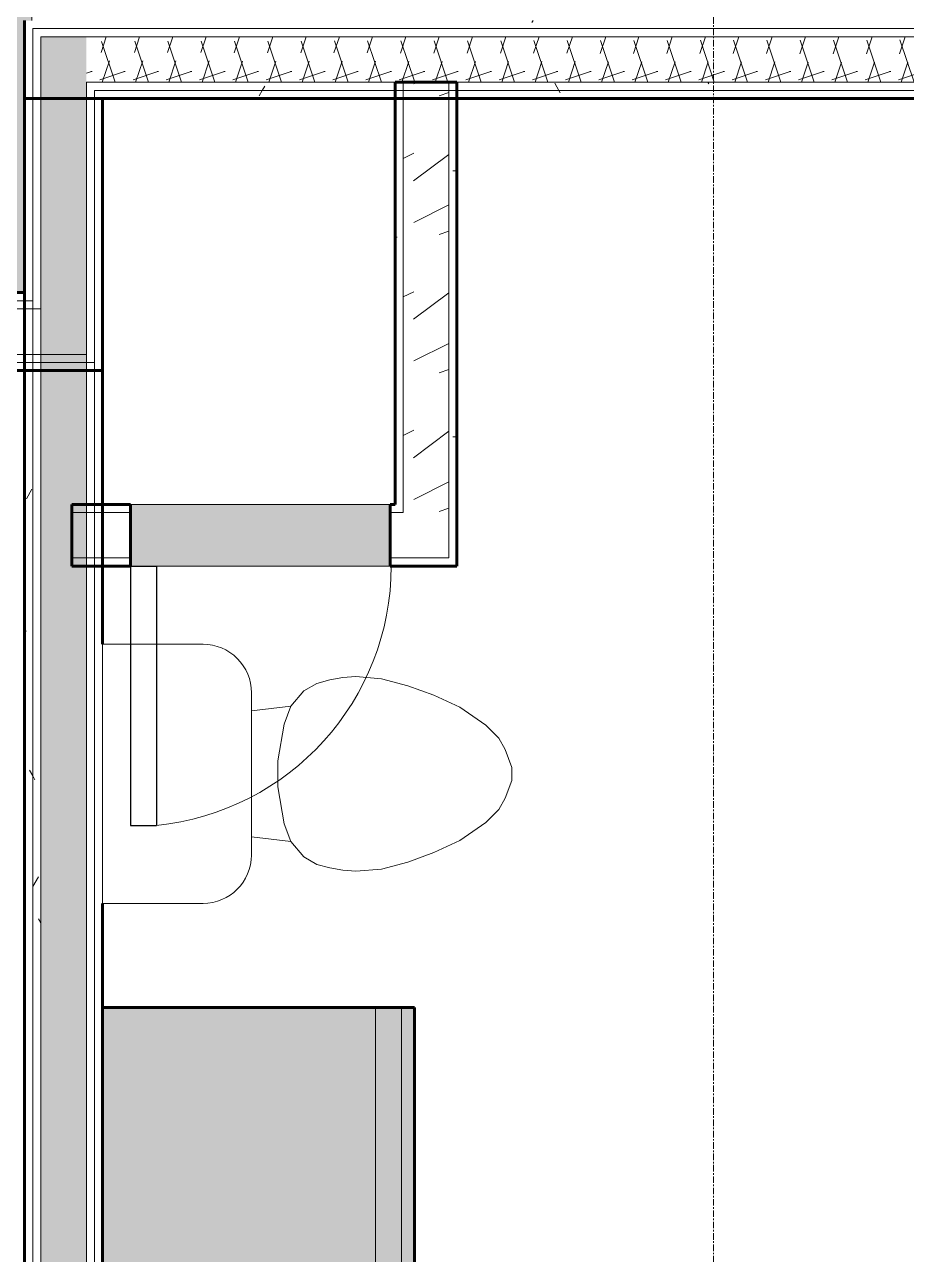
# Model space of a CAD drawing. Header units: inches. Extents: x -4061 to -1937, y 10959 to 12323.
# Drawn here: x -3207.3 to -3139.5, y 11554.3 to 11649 of the extents above; entities that cross this region are included whole.
import ezdxf

# ---------------------------------------------------------------- set-up
doc = ezdxf.new("R2010")
doc.units = ezdxf.units.IN
doc.header["$MEASUREMENT"] = 0
doc.linetypes.add('Grid Line 1_2_', pattern=[0.875, 0.5, -0.125, 0.125, -0.125])
for name, color, linetype, lineweight in [('0-1', 7, 'Continuous', 5), ('0-2', 250, 'Continuous', 9), ('A-DOOR-1', 250, 'Continuous', 9), ('A-DOOR-2', 50, 'Continuous', 30), ('A-WALL', 113, 'Continuous', 18), ('A-WALL-1', 8, 'Continuous', 5), ('A-WALL-2', 10, 'Continuous', 60), ('A-WALL-3', 7, 'Continuous', 18), ('A-WALL-PATT-1', 250, 'Continuous', 9), ('A-WALL-PATT-2', 253, 'Continuous', 9), ('A-WALL-PATT-4', 111, 'Continuous', 9), ('I-WALL-2', 2, 'Continuous', 60), ('P-SANR-FIXT-2', 250, 'Continuous', 9), ('Q-CASE-1', 9, 'Continuous', 9), ('Q-CASE-2', 10, 'Continuous', 60), ('Q-CASE-3', 250, 'Continuous', 9), ('S-BEAM', 12, 'Continuous', 9), ('S-GRID-1', 1, 'Grid Line 1_2_', 9)]:
    doc.layers.add(name, color=color, linetype=linetype, lineweight=lineweight)
pattern_1 = [(0, (0, 0), (20.48, 5.12), [0.845, -14.515, 0.845, -14.515, -81.92]), (0, (0, 0), (20.48, 5.12), [-30.72, 0.845, -29.875, 0.845, -14.515, -35.84]), (0, (0, 0), (20.48, 5.12), [-76.8, 0.845, -9.395, 0.845, -24.755]), (120, (7.68, 2.56), (-14.67405, 15.1762003), [0.845, -14.515, 0.845, -14.515, -81.92]), (120, (7.68, 2.56), (-14.67405, 15.1762003), [-30.72, 0.845, -29.875, 0.845, -14.515, -35.84]), (120, (7.68, 2.56), (-14.67405, 15.1762003), [-76.8, 0.845, -9.395, 0.845, -24.755]), (240, (10.24, 12.8), (-5.80595, -20.2962003), [0.845, -14.515, 0.845, -14.515, -81.92]), (240, (10.24, 12.8), (-5.80595, -20.2962003), [-30.72, 0.845, -29.875, 0.845, -14.515, -35.84]), (240, (10.24, 12.8), (-5.80595, -20.2962003), [-76.8, 0.845, -9.395, 0.845, -24.755])]
pattern_2 = [(161.57, (0.32, 0.32), (-2.560496185, -0.000537386), [0, -18.214, 2.022, 0]), (18.43, (-0.32, 0.32), (-2.560496185, 0.000537386), [0, -18.214, 2.022, 0]), (108.43, (0.32, 0.32), (1.27922091, -6.400876726), [6.07, -14.166]), (71.57, (-0.32, 0.32), (1.27922091, 6.400876726), [6.07, -14.166])]

# ---------------------------------------------------------------- blocks, each defined once
blk = doc.blocks.new('Toilet-Domestic-3D - Toilet-Domestic-3D-1352612-ENLARGED RCP - 3RD FLOOR PLAN - EAST')
at = {"layer": 'P-SANR-FIXT-2'}
for p, q in [((-9.976, 19.476), (9.976, 19.476)), ((-9.976, 11.75), (-9.976, 19.476)), ((9.976, 19.476), (9.976, 11.75)), ((6.25, 8.024), (-6.25, 8.024)), ((-4.862, 8.024), (-5.209, 5)), ((4.862, 8.024), (5.209, 5)), ((-1, 6), (-3.836, 5.5)), ((1, 6), (-1, 6)), ((3.836, 5.5), (1, 6)), ((-5.209, 5), (-6.401, 4)), ((-3.836, 5.5), (-5.209, 5)), ((5.209, 5), (3.836, 5.5)), ((6.401, 4), (5.209, 5)), ((-6.401, 4), (-6.968, 3)), ((6.968, 3), (6.401, 4)), ((-6.968, 3), (-7.236, 2)), ((7.236, 2), (6.968, 3)), ((-7.236, 2), (-7.413, 0.996)), ((7.413, 0.996), (7.236, 2)), ((-7.413, 0.996), (-7.5, 0)), ((7.5, 0), (7.413, 0.996)), ((-7.5, 0), (-7.326, -1.992)), ((7.326, -1.992), (7.5, 0)), ((-7.326, -1.992), (-6.788, -4)), ((6.788, -4), (7.326, -1.992)), ((-6.788, -4), (-6.06, -6)), ((6.06, -6), (6.788, -4)), ((-6.06, -6), (-5.127, -8)), ((5.127, -8), (6.06, -6)), ((-5.127, -8), (-3.74, -10)), ((3.74, -10), (5.127, -8)), ((-3.74, -10), (-2.74, -11)), ((2.74, -11), (3.74, -10)), ((-2.74, -11), (-1.874, -11.5)), ((1.874, -11.5), (2.74, -11)), ((-1.874, -11.5), (-0.5, -12)), ((-0.5, -12), (0.5, -12)), ((0.5, -12), (1.874, -11.5))]:
    blk.add_line(p, q, dxfattribs=at)
for centre, start, end in [((-6.25, 11.75), 180, 270), ((6.25, 11.75), 270, 360)]:
    blk.add_arc(centre, 3.726, start, end, dxfattribs=at)
blk = doc.blocks.new('OD_CW_Base Cabinet - OD_CW_Base Cabinet-1913675-ENLARGED RCP - 3RD FLOOR PLAN - EAST')
at = {"layer": 'Q-CASE-1'}
for points in [[(0.738, 24), (0.738, 3), (59.138, 3), (59.138, 24), (21.043, 24)], [(5.713, 3), (0.738, 3), (0.738, 1), (59.138, 1), (59.138, 3), (21.043, 3)], [(21.043, 1), (0.738, 1), (0.738, 0), (59.138, 0), (59.138, 1)]]:
    blk.add_hatch(color=256, dxfattribs=at).paths.add_polyline_path(points, flags=0)
at = {"layer": 'Q-CASE-2'}
for p, q in [((59.138, 24), (0.738, 24)), ((0.738, 24), (0.738, 0)), ((59.138, 0), (59.138, 24)), ((0.738, 0), (59.138, 0))]:
    blk.add_line(p, q, dxfattribs=at)
at = {"layer": 'Q-CASE-3'}
for p, q in [((0.738, 24), (0.738, 3)), ((0.738, 24), (59.138, 24)), ((59.138, 3), (59.138, 24)), ((0.738, 3), (0.738, 1)), ((0.738, 3), (59.138, 3)), ((59.138, 1), (59.138, 3)), ((0.738, 1), (0.738, 0)), ((0.738, 1), (59.138, 1)), ((0.738, 1), (59.138, 1)), ((59.138, 0), (59.138, 1)), ((0.738, 0), (59.138, 0))]:
    blk.add_line(p, q, dxfattribs=at)
blk = doc.blocks.new('Single-Flush - CLOSET-1720159-ENLARGED RCP - 3RD FLOOR PLAN - EAST')
at = {"layer": 'A-DOOR-1'}
blk.add_arc((10, 2.375), 20.067, 95.72006, 180, dxfattribs=at)
at = {"layer": 'A-DOOR-2'}
for p, q in [((8, 2.375), (8, 22.342)), ((10, 22.342), (8, 22.342)), ((10, 2.375), (10, 22.342)), ((10, 2.375), (8, 2.375))]:
    blk.add_line(p, q, dxfattribs=at)
blk = doc.blocks.new('CTR - 1st Phase - Unit Layouts_rvt-1-ENLARGED RCP - 3RD FLOOR PLAN - EAST')
at = {"layer": 'A-WALL-1'}
blk.add_hatch(color=256, dxfattribs=at).paths.add_polyline_path([(-3199.188, 11607.339), (-3179.188, 11607.339), (-3179.188, 11612.089), (-3199.188, 11612.089), (-3199.188, 11607.964)], flags=0)
at = {"layer": 'A-WALL-PATT-1'}
h = blk.add_hatch(dxfattribs=at)
h.set_pattern_fill('FP_1', color=256, style=0, pattern_type=2)
h.set_pattern_definition(pattern_1)
h.paths.add_polyline_path([(-3178.188, 11611.464), (-3178.212, 11643.339), (-3178.813, 11643.339), (-3178.813, 11611.464)], flags=0)
h = blk.add_hatch(dxfattribs=at)
h.set_pattern_fill('FP_1', color=256, style=0, pattern_type=2)
h.set_pattern_definition(pattern_1)
h.paths.add_polyline_path([(-3174.063, 11607.339), (-3174.084, 11643.339), (-3174.688, 11643.339), (-3174.688, 11607.339)], flags=0)
at = {"layer": 'A-WALL-PATT-2'}
h = blk.add_hatch(dxfattribs=at)
h.set_pattern_fill('FP_2', color=256, style=0, pattern_type=2)
h.set_pattern_definition([(216.87, (4.265, 10.662), (31.9871619, 21.32545714), [5.331, -47.981]), (206.565, (10.662, 7.464), (-10.662476, -10.6620098), [11.921, -11.921]), (198.435, (10.662, 2.132), (-21.32449365, -10.6625869), [6.744, -26.974])])
h.paths.add_polyline_path([(-3174.688, 11607.964), (-3174.688, 11644.589), (-3178.188, 11644.589), (-3178.188, 11607.964)], flags=0)
at = {"layer": 'A-WALL-2'}
for p, q in [((-3178.813, 11612.089), (-3178.813, 11644.589)), ((-3178.813, 11644.589), (-3174.063, 11644.589)), ((-3174.063, 11644.589), (-3174.063, 11607.339)), ((-3203.699, 11607.339), (-3203.699, 11612.089)), ((-3203.699, 11612.089), (-3199.188, 11612.089)), ((-3199.188, 11612.089), (-3199.188, 11607.339)), ((-3179.188, 11607.339), (-3179.188, 11612.089)), ((-3179.188, 11612.089), (-3178.813, 11612.089)), ((-3199.188, 11607.339), (-3203.699, 11607.339)), ((-3178.813, 11607.339), (-3179.188, 11607.339)), ((-3174.688, 11607.339), (-3178.813, 11607.339)), ((-3174.063, 11607.339), (-3174.688, 11607.339))]:
    blk.add_line(p, q, dxfattribs=at)
at = {"layer": 'A-WALL-3'}
for p, q in [((-3178.188, 11644.589), (-3178.188, 11611.464)), ((-3174.688, 11644.589), (-3174.688, 11607.964)), ((-3179.188, 11612.089), (-3199.188, 11612.089)), ((-3203.699, 11611.464), (-3199.188, 11611.464)), ((-3179.188, 11611.464), (-3178.813, 11611.464)), ((-3178.813, 11611.464), (-3178.188, 11611.464)), ((-3203.699, 11607.964), (-3199.188, 11607.964)), ((-3179.188, 11607.964), (-3178.813, 11607.964)), ((-3178.813, 11607.964), (-3178.188, 11607.964)), ((-3178.188, 11607.964), (-3174.688, 11607.964)), ((-3199.188, 11607.339), (-3179.188, 11607.339))]:
    blk.add_line(p, q, dxfattribs=at)
at = {"layer": '0-2'}
for name, p, rotation in [('Single-Flush - CLOSET-1720159-ENLARGED RCP - 3RD FLOOR PLAN - EAST', (-3189.188, 11609.714), 180), ('Toilet-Domestic-3D - Toilet-Domestic-3D-1352612-ENLARGED RCP - 3RD FLOOR PLAN - EAST', (-3181.848, 11591.339), 89.99999999995968), ('OD_CW_Base Cabinet - OD_CW_Base Cabinet-1913675-ENLARGED RCP - 3RD FLOOR PLAN - EAST', (-3177.324, 11514.202), 89.99999999996913)]:
    blk.add_blockref(name, p, dxfattribs=dict(at, rotation=rotation))
blk = doc.blocks.new('CTR - 1st Phase - Shell_rvt-1-ENLARGED RCP - 3RD FLOOR PLAN - EAST')
at = {"layer": 'S-GRID-1'}
blk.add_line((-3154.324, 10958.723), (-3154.324, 12290.351), dxfattribs=at)
blk = doc.blocks.new('Dimension Lumber - 2x10-V49-ENLARGED RCP - 3RD FLOOR PLAN - EAST')
at = {"layer": 'S-BEAM'}
h = blk.add_hatch(color=256, dxfattribs=at)
h.paths.add_polyline_path([(-3208.274, 11628.389), (-3207.324, 11628.389), (-3207.324, 11649.339), (-3206.774, 11649.339), (-3206.774, 11703.303), (-3208.274, 11703.303), (-3208.274, 11628.981)], flags=0)
h.paths.add_polyline_path([(-3208.274, 11705.678), (-3206.774, 11705.678), (-3206.774, 11707.06), (-3208.274, 11707.06)], flags=0)
h.paths.add_polyline_path([(-3208.274, 11709.435), (-3206.774, 11709.435), (-3206.774, 11711.932), (-3208.274, 11711.932)], flags=0)
h.paths.add_polyline_path([(-3208.274, 11714.307), (-3206.774, 11714.307), (-3206.774, 11716.639), (-3208.274, 11716.639)], flags=0)
for p, q in [((-3208.274, 11714.307), (-3208.274, 11716.639)), ((-3206.774, 11714.307), (-3206.774, 11716.639)), ((-3208.274, 11709.435), (-3208.274, 11711.932)), ((-3206.774, 11709.435), (-3206.774, 11711.932)), ((-3208.274, 11705.678), (-3208.274, 11707.06)), ((-3206.774, 11705.678), (-3206.774, 11707.06)), ((-3208.274, 11628.389), (-3208.274, 11703.303)), ((-3206.774, 11649.339), (-3206.774, 11703.303))]:
    blk.add_line(p, q, dxfattribs=at)

msp = doc.modelspace()

# ---------------------------------------------------------------- hatches: boundary and pattern name
at = {"layer": 'A-WALL-PATT-4'}
h = msp.add_hatch(dxfattribs=at)
h.set_pattern_fill('FP_1', color=256, style=0, pattern_type=2)
h.set_pattern_definition(pattern_1)
h.paths.add_polyline_path([(-3207.324, 11255.264), (-3206.699, 11255.264), (-3206.699, 11649.339), (-3207.324, 11649.339), (-3207.324, 11255.827)], flags=0)
h = msp.add_hatch(dxfattribs=at)
h.set_pattern_fill('FP_1', color=256, style=0, pattern_type=2)
h.set_pattern_definition(pattern_1)
h.paths.add_polyline_path([(-3087.393, 11648.714), (-3086.749, 11648.714), (-3086.768, 11649.339), (-3206.699, 11649.339), (-3206.699, 11648.714), (-3090.874, 11648.714)], flags=0)
h = msp.add_hatch(dxfattribs=at)
h.set_pattern_fill('FP_1', color=256, style=0, pattern_type=2)
h.set_pattern_definition(pattern_1)
h.paths.add_polyline_path([(-3206.699, 11255.264), (-3206.074, 11255.264), (-3206.074, 11648.714), (-3206.699, 11648.714), (-3206.699, 11255.827)], flags=0)
h = msp.add_hatch(dxfattribs=at)
h.set_pattern_fill('FP_1', color=256, style=0, pattern_type=2)
h.set_pattern_definition(pattern_1)
h.paths.add_polyline_path([(-3166.312, 11648.089), (-3087.374, 11648.089), (-3087.393, 11648.714), (-3206.074, 11648.714), (-3206.074, 11648.089), (-3196.97, 11648.089)], flags=0)
h = msp.add_hatch(dxfattribs=at)
h.set_pattern_fill('FP_4', color=256, style=0, pattern_type=2)
h.set_pattern_definition(pattern_2)
h.paths.add_polyline_path([(-3202.574, 11255.264), (-3202.574, 11648.089), (-3206.074, 11648.089), (-3206.074, 11255.264), (-3204.635, 11255.264)], flags=0)
h = msp.add_hatch(dxfattribs=at)
h.set_pattern_fill('FP_4', color=256, style=0, pattern_type=2)
h.set_pattern_definition(pattern_2)
h.paths.add_polyline_path([(-3105.374, 11644.589), (-3090.874, 11644.589), (-3090.874, 11648.089), (-3202.574, 11648.082), (-3202.574, 11644.589), (-3130.374, 11644.589)], flags=0)
h = msp.add_hatch(dxfattribs=at)
h.set_pattern_fill('FP_1', color=256, style=0, pattern_type=2)
h.set_pattern_definition(pattern_1)
h.paths.add_polyline_path([(-3202.574, 11255.264), (-3201.949, 11255.264), (-3201.949, 11644.589), (-3202.574, 11644.589), (-3202.574, 11255.827)], flags=0)
h = msp.add_hatch(dxfattribs=at)
h.set_pattern_fill('FP_1', color=256, style=0, pattern_type=2)
h.set_pattern_definition(pattern_1)
h.paths.add_polyline_path([(-3201.324, 11643.964), (-3178.188, 11643.964), (-3178.188, 11644.589), (-3201.949, 11644.589), (-3201.949, 11643.964)], flags=0)
h.paths.add_polyline_path([(-3092.124, 11643.964), (-3091.499, 11643.964), (-3091.518, 11644.589), (-3133.938, 11644.589), (-3133.938, 11643.964), (-3104.995, 11643.964)], flags=0)
h.paths.add_polyline_path([(-3174.688, 11643.964), (-3137.438, 11643.964), (-3137.438, 11644.589), (-3174.688, 11644.589), (-3174.688, 11644.437)], flags=0)
h = msp.add_hatch(dxfattribs=at)
h.set_pattern_fill('FP_1', color=256, style=0, pattern_type=2)
h.set_pattern_definition(pattern_1)
h.paths.add_polyline_path([(-3201.949, 11255.264), (-3201.324, 11255.264), (-3201.324, 11643.964), (-3201.949, 11643.964), (-3201.949, 11255.827)], flags=0)
h = msp.add_hatch(dxfattribs=at)
h.set_pattern_fill('FP_1', color=256, style=0, pattern_type=2)
h.set_pattern_definition(pattern_1)
h.paths.add_polyline_path([(-3166.312, 11643.339), (-3137.438, 11643.339), (-3137.438, 11643.964), (-3174.688, 11643.964), (-3174.688, 11643.339)], flags=0)
h.paths.add_polyline_path([(-3196.97, 11643.339), (-3178.188, 11643.339), (-3178.188, 11643.964), (-3201.324, 11643.964), (-3201.324, 11643.339)], flags=0)
h.paths.add_polyline_path([(-3092.124, 11643.339), (-3092.124, 11643.964), (-3133.938, 11643.964), (-3133.938, 11643.339), (-3104.995, 11643.339)], flags=0)

# ---------------------------------------------------------------- linework, layer by layer
at = {"layer": 'A-WALL'}
for p, q in [((-3206.699, 11648.714), (-3206.699, 11255.264)), ((-3206.699, 11648.714), (-3086.749, 11648.714)), ((-3206.074, 11648.089), (-3206.074, 11255.264)), ((-3206.074, 11648.089), (-3087.374, 11648.089)), ((-3202.574, 11644.589), (-3202.574, 11255.264)), ((-3202.574, 11644.589), (-3090.874, 11644.589)), ((-3201.949, 11643.964), (-3201.949, 11255.264)), ((-3201.949, 11643.964), (-3091.499, 11643.964)), ((-3206.699, 11627.764), (-3206.699, 11643.339)), ((-3206.074, 11627.139), (-3206.074, 11643.339)), ((-3202.574, 11623.639), (-3202.574, 11643.339)), ((-3201.949, 11623.014), (-3201.949, 11643.339)), ((-3206.699, 11627.764), (-3227.524, 11627.764)), ((-3207.324, 11628.389), (-3207.324, 11627.764)), ((-3206.074, 11627.139), (-3227.524, 11627.139)), ((-3202.574, 11623.639), (-3227.524, 11623.639)), ((-3201.949, 11623.014), (-3227.524, 11623.014))]:
    msp.add_line(p, q, dxfattribs=at)
at = {"layer": 'I-WALL-2'}
for p, q in [((-3207.324, 11371.004), (-3207.324, 11649.339)), ((-3207.324, 11628.389), (-3207.324, 11643.339)), ((-3207.324, 11643.339), (-3201.324, 11643.339)), ((-3201.324, 11643.339), (-3201.324, 11601.316)), ((-3092.124, 11643.339), (-3201.324, 11643.339)), ((-3201.324, 11643.339), (-3201.324, 11622.389)), ((-3227.524, 11628.389), (-3207.324, 11628.389)), ((-3201.324, 11622.389), (-3227.524, 11622.389)), ((-3201.324, 11581.363), (-3201.324, 11573.339))]:
    msp.add_line(p, q, dxfattribs=at)

# ---------------------------------------------------------------- block references
at = {"layer": '0-1'}
for name in ['CTR - 1st Phase - Shell_rvt-1-ENLARGED RCP - 3RD FLOOR PLAN - EAST', 'CTR - 1st Phase - Unit Layouts_rvt-1-ENLARGED RCP - 3RD FLOOR PLAN - EAST']:
    msp.add_blockref(name, (0, 0), dxfattribs=at)
at = {"layer": 'S-BEAM'}
msp.add_blockref('Dimension Lumber - 2x10-V49-ENLARGED RCP - 3RD FLOOR PLAN - EAST', (0, 0), dxfattribs=at)

doc.saveas('drawing.dxf')
